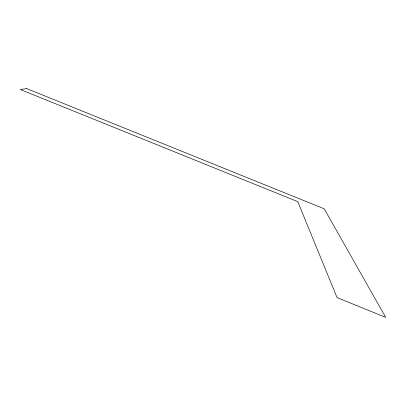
<?xml version="1.0" encoding="UTF-8"?>
<svg xmlns="http://www.w3.org/2000/svg" width="406" height="406" viewBox="0 0 406 406"><rect width="100%" height="100%" fill="white"/><g stroke="black" fill="none" stroke-linecap="round" stroke-linejoin="round"><path stroke-width="0.61" d="M26.71 88.615L20.3 89.508L297.776 201.645L337.031 297.583L385.7 317.385L324.232 208.816L26.71 88.615"/></g></svg>
